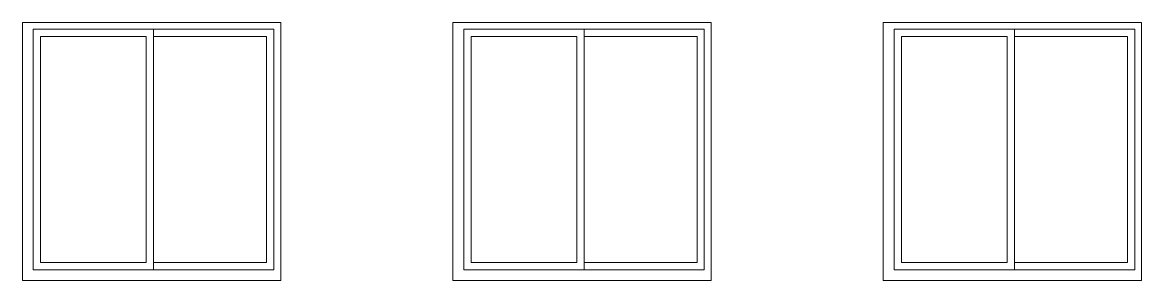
# Model space of a CAD drawing. Header units: inches. Extents: x 0 to 156, y 0 to 36.
import ezdxf

# ---------------------------------------------------------------- set-up
doc = ezdxf.new("R2010")
doc.units = ezdxf.units.IN
doc.header["$MEASUREMENT"] = 0
doc.layers.get('0').update_dxf_attribs({"lineweight": 0})

msp = doc.modelspace()

# ---------------------------------------------------------------- linework, layer by layer
for p, q in [((1.52, 1.52), (1.52, 35.05)), ((1.52, 35.05), (18.29, 35.05)), ((18.29, 1.52), (18.29, 35.05)), ((18.29, 35.05), (35.05, 35.05)), ((35.05, 35.05), (35.05, 1.52)), ((61.52, 1.52), (61.52, 35.05)), ((61.52, 35.05), (78.29, 35.05)), ((78.29, 1.52), (78.29, 35.05)), ((78.29, 35.05), (95.05, 35.05)), ((95.05, 35.05), (95.05, 1.52)), ((121.52, 1.52), (121.52, 35.05)), ((121.52, 35.05), (138.29, 35.05)), ((138.29, 1.52), (138.29, 35.05)), ((138.29, 35.05), (155.05, 35.05)), ((155.05, 35.05), (155.05, 1.52)), ((18.29, 1.52), (1.52, 1.52)), ((35.05, 1.52), (18.29, 1.52)), ((78.29, 1.52), (61.52, 1.52)), ((95.05, 1.52), (78.29, 1.52)), ((138.29, 1.52), (121.52, 1.52)), ((155.05, 1.52), (138.29, 1.52))]:
    msp.add_line(p, q)
for points in [[(0, 0), (36, 0), (36, 36), (0, 36)], [(60, 0), (96, 0), (96, 36), (60, 36)], [(120, 0), (156, 0), (156, 36), (120, 36)]]:
    msp.add_lwpolyline(points, close=True)
for points in [[(17.27, 34.04), (17.27, 2.54), (2.54, 2.54), (2.54, 34.04), (17.27, 34.04)], [(18.29, 34.04), (34.04, 34.04), (34.04, 2.54), (18.29, 2.54)], [(77.27, 34.04), (77.27, 2.54), (62.54, 2.54), (62.54, 34.04), (77.27, 34.04)], [(78.29, 34.04), (94.04, 34.04), (94.04, 2.54), (78.29, 2.54)], [(137.27, 34.04), (137.27, 2.54), (122.54, 2.54), (122.54, 34.04), (137.27, 34.04)], [(138.29, 34.04), (154.04, 34.04), (154.04, 2.54), (138.29, 2.54)]]:
    msp.add_lwpolyline(points)

doc.saveas('drawing.dxf')
